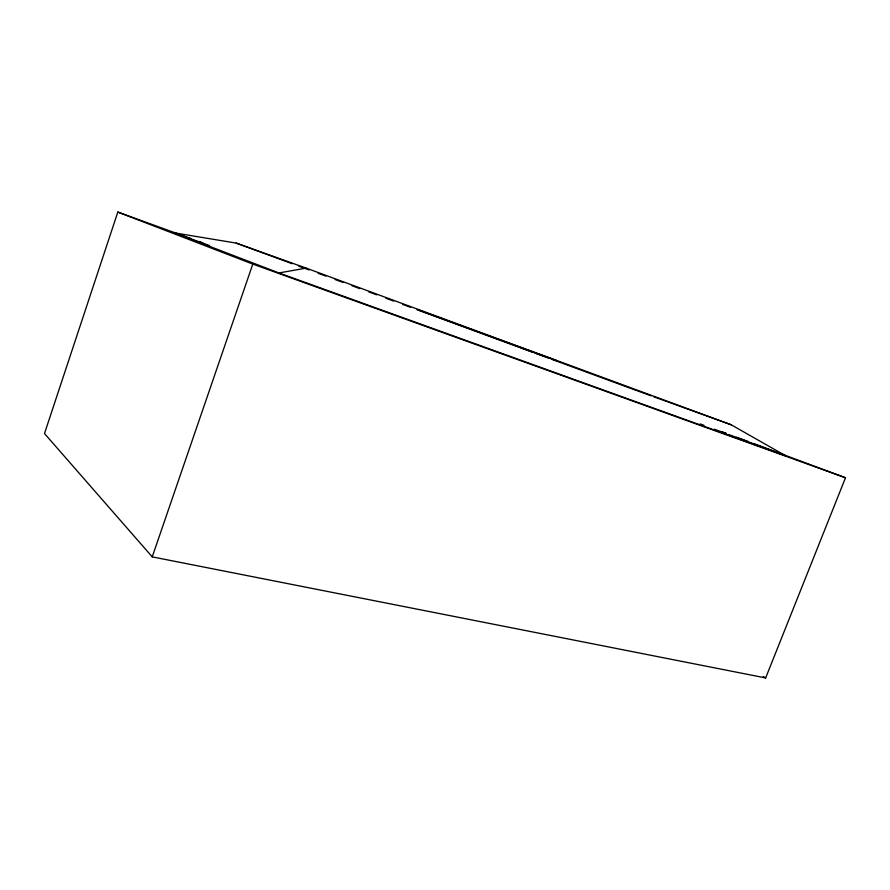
<?xml version="1.0" encoding="UTF-8"?>
<svg xmlns="http://www.w3.org/2000/svg" width="890" height="890" viewBox="0 0 890 890"><rect width="100%" height="100%" fill="white"/><g stroke="black" fill="none" stroke-linecap="round" stroke-linejoin="round"><path stroke-width="1.33" d="M191.016 238.576L117.814 212.065L44.5 433.541L152.234 556.873L765.656 677.935L845.5 477.763L753.441 443.487M152.234 556.873L252.793 264.096L117.814 212.065M278.948 272.952L306.16 268.101L731.18 424.786L785.748 455.802L278.948 272.952L174.307 232.846L236.184 243.092L306.16 268.101M418.078 309.887L556.828 360.739L521.106 347.834M252.793 264.096L845.5 477.763M636.995 390.688L651.18 395.828M653.761 396.762L731.18 424.786M198.859 241.424L202.787 242.837M174.307 232.846L209.562 245.618M236.184 243.092L292.143 263.696M298.639 266.088L309.053 269.926M318.164 273.286L325.974 276.156M335.085 279.516L342.895 282.386M352.006 285.746L359.805 288.616M368.916 291.976L376.726 294.846M385.837 298.206L393.647 301.076M402.758 304.436L410.568 307.306M417.065 309.709L531.586 351.873M535.491 353.319L548.507 358.114M552.412 359.549L635.705 390.221M722.324 431.895L726.218 433.341M736.586 437.201L748.256 441.551M700.119 423.896L704.012 425.342M714.392 429.214L726.062 433.564M728.665 434.531L785.748 455.802M763.264 676.522L765.656 677.935"/></g></svg>
